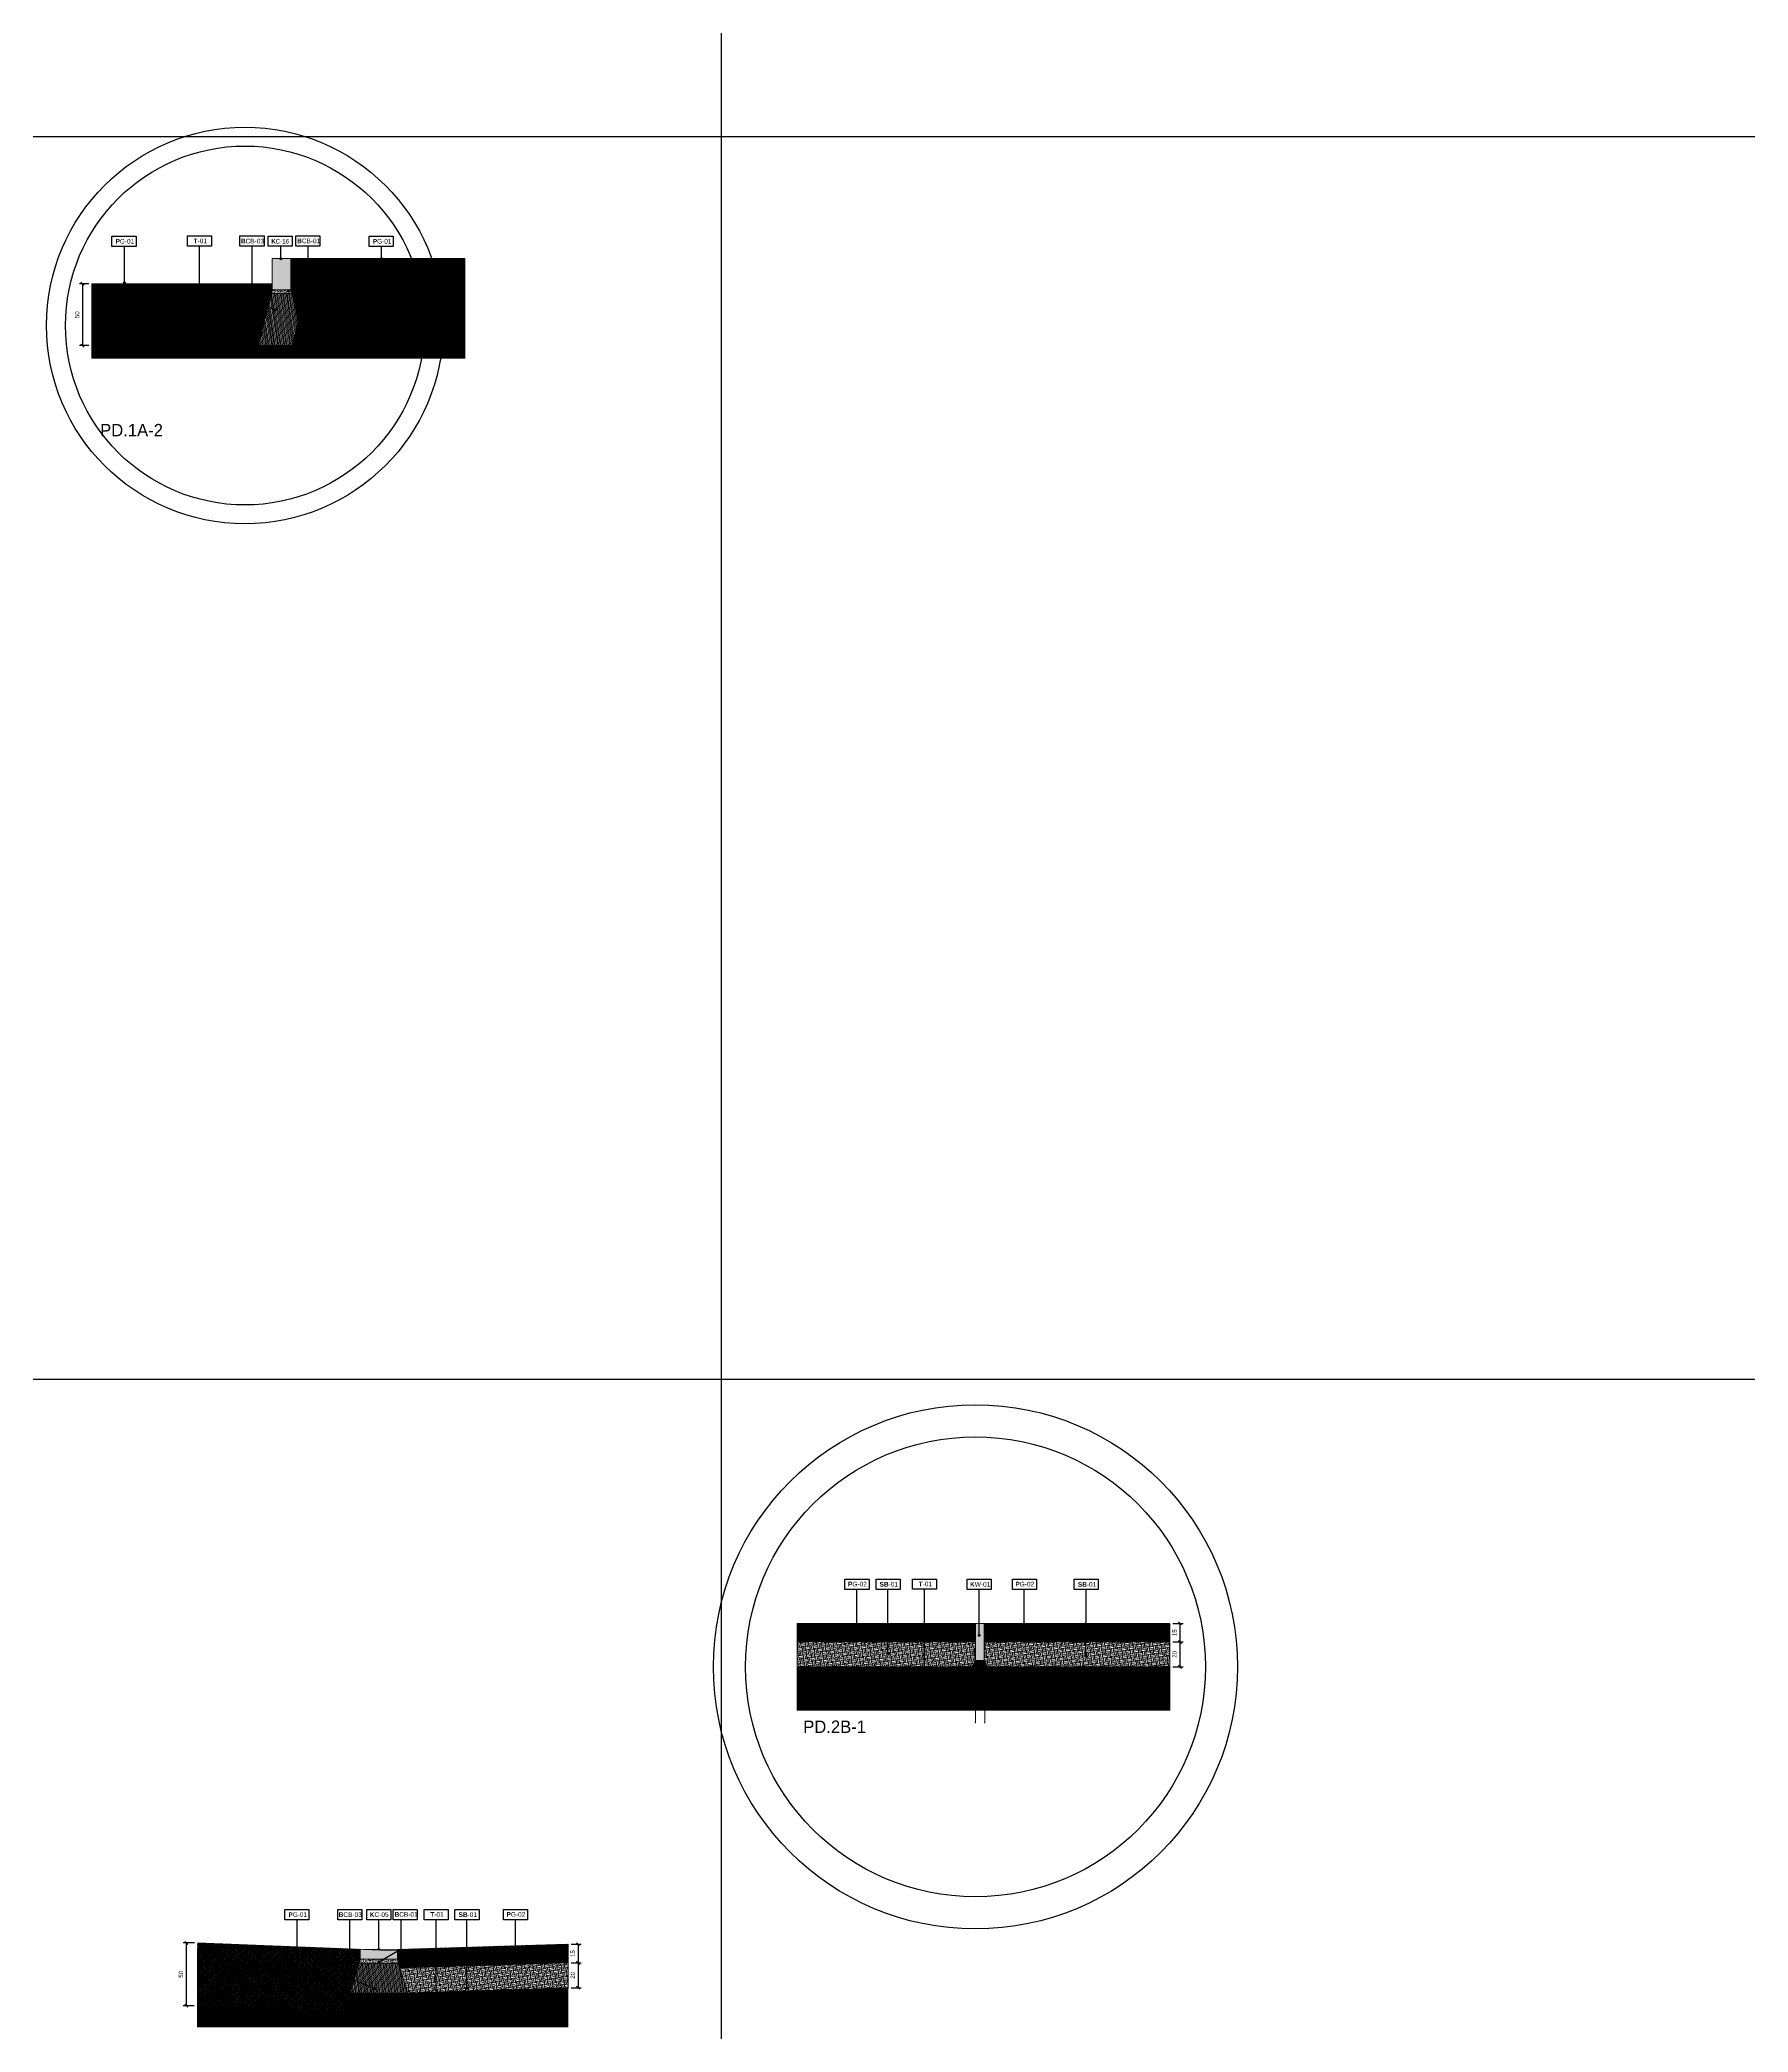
# Model space of a CAD drawing. Header units: metres. Extents: x -325 to 301, y -147 to 149.
# Drawn here: x 26.75 to 40.5, y 108.2 to 124.23 of the extents above; entities that cross this region are included whole.
import ezdxf

# ---------------------------------------------------------------- set-up
doc = ezdxf.new("R2010")
doc.units = ezdxf.units.M
doc.linetypes.add('DASH_1', pattern=[0.4, 0.1, -0.3])
doc.layers.get('Defpoints').update_dxf_attribs({"lineweight": 13})
for name, color, linetype, plot in [('-aux', 50, 'Continuous', False), ('-AUX-QAD', 5, 'Continuous', False), ('02-L-AUX', 2, 'Continuous', False)]:
    doc.layers.add(name, color=color, linetype=linetype, plot=plot)
doc.layers.add('0-TX-1_25', color=7, linetype='Continuous', true_color=0x3f4f7f)
doc.layers.add('3-TR-paviment fort', color=7, linetype='Continuous', true_color=0xd1d1d1)
for name, color, linetype, lineweight, true_color in [('03-TR-Paviment_01_Compacted Ground', 7, 'Continuous', 5, 0xc5a967), ('03-TR-Paviment_02_Sealed Gravel', 7, 'Continuous', 5, 0xd4be8c), ('3-TR tot_u', 7, 'Continuous', 5, 0x787878)]:
    doc.layers.add(name, color=color, linetype=linetype, lineweight=lineweight, true_color=true_color)
for name, color, linetype, lineweight in [('1-CM', 7, 'Continuous', 0), ('2-L-secció', 1, 'Continuous', 0), ('3-TR Formigó', 252, 'Continuous', 0), ('3-TR Seleccionat', 44, 'Continuous', 0), ('3-TR Tot-u', 37, 'Continuous', 0)]:
    doc.layers.add(name, color=color, linetype=linetype, lineweight=lineweight)
for name, color, linetype in [('A-KEYPLAN_HATCH', 7, 'Continuous'), ('A_TEXT_2', 7, 'Continuous'), ('EIT_3 TR terra vegetal', 45, 'Continuous')]:
    doc.layers.add(name, color=color, linetype=linetype)
doc.styles.add('Arial_4', font='arial.ttf', dxfattribs={"height": 1.8})
doc.styles.get("Standard").update_dxf_attribs({"font": 'arial.ttf'})
doc.styles.add('x-llegenda materials$0$ENGRAVERS', font='TT0586M.TTF')
doc.dimstyles.new('ISO-25', dxfattribs={"dimtxt": 0.1, "dimasz": 0.1, "dimexe": 0.1, "dimexo": 0.1, "dimgap": 0.1, "dimtad": 1, "dimdec": 0, "dimlfac": 100, "dimzin": 9, "dimtxsty": 'Standard', "dimblk": 'OBLIQUE', "dimcen": 0.1, "dimadec": 0, "dimazin": 0, "dimtfac": 1, "dimtdec": 0, "dimtmove": 0, "dimatfit": 3, "dimldrblk": 'OBLIQUE', "dimfxl": 1, "dimarcsym": 0})
pattern_1 = [(279.17524, (21.619382, 116.72048), (0.03640645, -0.02628108), [0.03175, -0.03175]), (279.17524, (21.631136, 116.72238), (0.03640645, -0.02628108), [0.03175, -0.03175]), (279.17524, (21.64289, 116.724277), (0.03640645, -0.02628108), [0.03175, -0.03175]), (9.17524, (21.64744, 116.720992), (0.02628108, 0.03640645), [0.03175, -0.03175]), (9.17524, (21.64934, 116.709238), (0.02628108, 0.03640645), [0.03175, -0.03175]), (9.17524, (21.651238, 116.697484), (0.02628108, 0.03640645), [0.03175, -0.03175])]
pattern_2 = [(234.175244, (21.619382, 116.72048), (0.006486488, -0.0046824645), []), (324.175244, (21.619382, 116.72048), (0.0046824645, 0.006486488), [])]
pattern_3 = [(90, (4.517979, 53.009099), (-0.00635, 0), [])]

# ---------------------------------------------------------------- blocks, each defined once
blk = doc.blocks.new('hatch keyplan 2')
at = {"layer": 'A-KEYPLAN_HATCH'}
blk.add_lwpolyline([(0, 0.0055), (0.0129, 0.0055), (0.0129, 0), (0, 0)], close=True, dxfattribs=at)
blk = doc.blocks.new('hatch keyplan')
at = {"layer": 'A-KEYPLAN_HATCH'}
blk.add_blockref('hatch keyplan 2', (1.4306, 0.8521), dxfattribs=at)
blk = doc.blocks.new('K01C')
at = {"layer": 'A-KEYPLAN_HATCH'}
blk.add_blockref('hatch keyplan', (-1.4306, -0.8521), dxfattribs=at)
at = {"layer": 'A_TEXT_2', "insert": (-0.0008, 0.004), "char_height": 0.0025, "attachment_point": 1}
blk.add_mtext_dynamic_manual_height_columns('\\pi0.0023;{\\fArial|b1|i0|c0|p34;K}W-01', width=0.014562, gutter_width=0.015, heights=[0], dxfattribs=at)
blk = doc.blocks.new('SB-01')
at = {"layer": 'A-KEYPLAN_HATCH'}
blk.add_blockref('hatch keyplan', (-1.4306, -0.8521), dxfattribs=at)
at = {"layer": 'A_TEXT_2', "insert": (-0.0008, 0.004), "char_height": 0.0025, "attachment_point": 1}
blk.add_mtext_dynamic_manual_height_columns('\\pi0.00271;{\\fArial|b1|i0|c0|p34;SB}-01', width=0.014562, gutter_width=0.015, heights=[0], dxfattribs=at)
blk = doc.blocks.new('PG02')
at = {"layer": 'A-KEYPLAN_HATCH'}
blk.add_blockref('hatch keyplan', (-1.4296, -0.8521), dxfattribs=at)
at = {"layer": 'A_TEXT_2', "insert": (0.0002, 0.0041), "char_height": 0.0025, "attachment_point": 1}
blk.add_mtext_dynamic_manual_height_columns('\\pi0.00245,t0.01245;{\\fArial|b1|i0|c0|p34;P}G-02', width=0.014562, gutter_width=0.015, heights=[0], dxfattribs=at)
blk = doc.blocks.new('T-01')
at = {"layer": 'A-KEYPLAN_HATCH'}
blk.add_blockref('hatch keyplan', (-1.4306, -0.8521), dxfattribs=at)
at = {"layer": 'A_TEXT_2', "insert": (-0.0008, 0.0041), "char_height": 0.0025, "attachment_point": 1}
blk.add_mtext_dynamic_manual_height_columns('\\pi0.00405;{\\fArial|b1|i0|c0|p34;T}-01', width=0.014562, gutter_width=0.015, heights=[0], dxfattribs=at)
blk = doc.blocks.new('POINT')
at = {"layer": '0-TX-1_25'}
h = blk.add_hatch(dxfattribs=at)
h.set_pattern_fill('ANGLE', color=256)
h.set_pattern_definition([(0, (-83.747, -12.726), (0, 6.985), [5.08, -1.905]), (90, (-83.747, -12.726), (-6.985, 4e-16), [5.08, -1.905])])
edge = h.paths.add_edge_path()
edge.add_arc((0, 0), 0.0075, 0, 360)
h = blk.add_hatch(color=256, dxfattribs=at)
h.dxf.hatch_style = 1
edge = h.paths.add_edge_path()
edge.add_arc((0, 0), 0.0075, 0, 360)
blk.add_circle((0, 0), 0.0075, dxfattribs=at)
blk = doc.blocks.new('_Oblique')
at = {"color": 0, "lineweight": -2}
blk.add_line((-0.5, -0.5), (0.5, 0.5), dxfattribs=at)
blk = doc.blocks.new('*D1705')
at = {"layer": '0-TX-1_25', "color": 0, "lineweight": -2, "transparency": 16777216}
for p, q in [((27.143, 122.272), (27.068, 122.272)), ((27.093, 122.272), (27.093, 121.774)), ((27.143, 121.774), (27.068, 121.774))]:
    blk.add_line(p, q, dxfattribs=at)
at = {"layer": 'Defpoints', "color": 0, "transparency": 16777216}
for p in [(27.168, 122.272), (27.093, 121.774), (27.168, 121.774)]:
    blk.add_point(p, dxfattribs=at)
at = {"layer": '0-TX-1_25', "color": 0, "lineweight": -2, "transparency": 16777216, "xscale": 0.025, "yscale": 0.025, "zscale": 0.025}
for p, rotation in [((27.093, 122.272), 90), ((27.093, 121.774), 270)]:
    blk.add_blockref('_Oblique', p, dxfattribs=dict(at, rotation=rotation))
at = {"layer": '0-TX-1_25', "color": 0, "transparency": 16777216, "insert": (27.05, 122.023), "char_height": 0.035, "attachment_point": 5, "rotation": 90}
blk.add_mtext('50', dxfattribs=at)
blk = doc.blocks.new('PG01')
at = {"layer": 'A-KEYPLAN_HATCH'}
blk.add_blockref('hatch keyplan', (-1.4296, -0.8521), dxfattribs=at)
at = {"layer": 'A-KEYPLAN_HATCH', "insert": (0.0002, 0.004), "char_height": 0.002459, "attachment_point": 1, "line_spacing_factor": 0.938532, "style": 'Arial_4'}
blk.add_mtext_dynamic_manual_height_columns('\\pi0.00276;{\\fArial|b1|i0|c0|p34;P}G-01', width=0.014562, gutter_width=0.015, heights=[0], dxfattribs=at)
blk = doc.blocks.new('kc_16')
at = {"layer": '3-TR-paviment fort'}
blk.add_hatch(color=256, dxfattribs=at).paths.add_polyline_path([(0, 0.25), (0.15, 0.25), (0.15, 0), (0, 0)])
at = {"layer": '1-CM'}
blk.add_lwpolyline([(0, 0.25), (0, 0), (0.15, 0), (0.15, 0.25)], close=True, dxfattribs=at)
blk = doc.blocks.new('KC16')
at = {"layer": 'A-KEYPLAN_HATCH'}
blk.add_lwpolyline([(0, 0.0039), (0.00917, 0.0039), (0.00917, 0), (0, 0)], close=True, dxfattribs=at)
at = {"layer": 'A_TEXT_2', "insert": (-0.00054, 0.00272), "char_height": 0.0016922, "attachment_point": 1}
blk.add_mtext_dynamic_manual_height_columns('\\pi0.00166;{\\fArial|b1|i0|c0|p34;K}C-16', width=0.0098565, gutter_width=0.01015, heights=[0], dxfattribs=at)
blk = doc.blocks.new('B-CB03')
at = {"layer": 'A-KEYPLAN_HATCH'}
blk.add_blockref('hatch keyplan', (-1.4306, -0.8521), dxfattribs=at)
at = {"layer": 'A_TEXT_2', "insert": (-0.0008, 0.004), "char_height": 0.0025, "attachment_point": 1}
blk.add_mtext_dynamic_manual_height_columns('\\pi0.00128;{\\fArial|b1|i0|c0|p34;B}CB-03', width=0.014562, gutter_width=0.015, heights=[0], dxfattribs=at)
blk = doc.blocks.new('B-CB01')
at = {"layer": 'A-KEYPLAN_HATCH'}
blk.add_blockref('hatch keyplan', (-1.4306, -0.8521), dxfattribs=at)
at = {"layer": 'A_TEXT_2', "insert": (-0.0008, 0.0041), "char_height": 0.0025, "attachment_point": 1}
blk.add_mtext_dynamic_manual_height_columns('\\pi0.00152;{\\fArial|b1|i0|c0|p34;B}CB-01', width=0.014562, gutter_width=0.015, heights=[0], dxfattribs=at)
blk = doc.blocks.new('*D2185')
at = {"layer": '0-TX-1_25', "color": 0, "lineweight": -2, "transparency": 16777216}
for p, q in [((35.867, 111.493), (35.948, 111.493)), ((35.923, 111.493), (35.923, 111.343)), ((35.867, 111.343), (35.948, 111.343))]:
    blk.add_line(p, q, dxfattribs=at)
at = {"layer": 'Defpoints', "color": 0, "transparency": 16777216}
for p in [(35.842, 111.493), (35.842, 111.343), (35.923, 111.343)]:
    blk.add_point(p, dxfattribs=at)
at = {"layer": '0-TX-1_25', "color": 0, "lineweight": -2, "transparency": 16777216, "xscale": 0.025, "yscale": 0.025, "zscale": 0.025}
for p, rotation in [((35.923, 111.493), 90), ((35.923, 111.343), 270)]:
    blk.add_blockref('_Oblique', p, dxfattribs=dict(at, rotation=rotation))
at = {"layer": '0-TX-1_25', "color": 0, "transparency": 16777216, "insert": (35.88, 111.418), "char_height": 0.035, "attachment_point": 5, "rotation": 90}
blk.add_mtext('15', dxfattribs=at)
blk = doc.blocks.new('*D2186')
at = {"layer": '0-TX-1_25', "color": 0, "lineweight": -2, "transparency": 16777216}
for p, q in [((35.867, 111.343), (35.948, 111.343)), ((35.923, 111.343), (35.923, 111.143)), ((35.866, 111.143), (35.948, 111.143))]:
    blk.add_line(p, q, dxfattribs=at)
at = {"layer": 'Defpoints', "color": 0, "transparency": 16777216}
for p in [(35.842, 111.343), (35.841, 111.143), (35.923, 111.143)]:
    blk.add_point(p, dxfattribs=at)
at = {"layer": '0-TX-1_25', "color": 0, "lineweight": -2, "transparency": 16777216, "xscale": 0.025, "yscale": 0.025, "zscale": 0.025}
for p, rotation in [((35.923, 111.343), 90), ((35.923, 111.143), 270)]:
    blk.add_blockref('_Oblique', p, dxfattribs=dict(at, rotation=rotation))
at = {"layer": '0-TX-1_25', "color": 0, "transparency": 16777216, "insert": (35.88, 111.243), "char_height": 0.035, "attachment_point": 5, "rotation": 90}
blk.add_mtext('20', dxfattribs=at)
blk = doc.blocks.new('*D2702')
at = {"layer": '0-TX-1_25', "color": 0, "lineweight": -2, "transparency": 16777216}
for p, q in [((31.025, 108.911), (31.105, 108.911)), ((31.08, 108.911), (31.08, 108.761)), ((31.025, 108.761), (31.105, 108.761))]:
    blk.add_line(p, q, dxfattribs=at)
at = {"layer": 'Defpoints', "color": 0, "transparency": 16777216}
for p in [(31, 108.911), (31, 108.761), (31.08, 108.761)]:
    blk.add_point(p, dxfattribs=at)
at = {"layer": '0-TX-1_25', "color": 0, "lineweight": -2, "transparency": 16777216, "xscale": 0.025, "yscale": 0.025, "zscale": 0.025}
for p, rotation in [((31.08, 108.911), 90), ((31.08, 108.761), 270)]:
    blk.add_blockref('_Oblique', p, dxfattribs=dict(at, rotation=rotation))
at = {"layer": '0-TX-1_25', "color": 0, "transparency": 16777216, "insert": (31.037, 108.836), "char_height": 0.035, "attachment_point": 5, "rotation": 90}
blk.add_mtext('15', dxfattribs=at)
blk = doc.blocks.new('*D2703')
at = {"layer": '0-TX-1_25', "color": 0, "lineweight": -2, "transparency": 16777216}
for p, q in [((31.025, 108.761), (31.106, 108.761)), ((31.081, 108.761), (31.081, 108.561)), ((31.024, 108.561), (31.106, 108.561))]:
    blk.add_line(p, q, dxfattribs=at)
at = {"layer": 'Defpoints', "color": 0, "transparency": 16777216}
for p in [(31, 108.761), (30.999, 108.561), (31.081, 108.561)]:
    blk.add_point(p, dxfattribs=at)
at = {"layer": '0-TX-1_25', "color": 0, "lineweight": -2, "transparency": 16777216, "xscale": 0.025, "yscale": 0.025, "zscale": 0.025}
for p, rotation in [((31.081, 108.761), 90), ((31.081, 108.561), 270)]:
    blk.add_blockref('_Oblique', p, dxfattribs=dict(at, rotation=rotation))
at = {"layer": '0-TX-1_25', "color": 0, "transparency": 16777216, "insert": (31.038, 108.661), "char_height": 0.035, "attachment_point": 5, "rotation": 90}
blk.add_mtext('20', dxfattribs=at)
blk = doc.blocks.new('*D2704')
at = {"layer": '0-TX-1_25', "color": 0, "lineweight": -2, "transparency": 16777216}
for p, q in [((27.993, 108.921), (27.903, 108.921)), ((27.928, 108.921), (27.928, 108.416)), ((27.992, 108.416), (27.903, 108.416))]:
    blk.add_line(p, q, dxfattribs=at)
at = {"layer": 'Defpoints', "color": 0, "transparency": 16777216}
for p in [(28.018, 108.921), (27.928, 108.416), (28.017, 108.416)]:
    blk.add_point(p, dxfattribs=at)
at = {"layer": '0-TX-1_25', "color": 0, "lineweight": -2, "transparency": 16777216, "xscale": 0.025, "yscale": 0.025, "zscale": 0.025}
for p, rotation in [((27.928, 108.921), 90), ((27.928, 108.416), 270)]:
    blk.add_blockref('_Oblique', p, dxfattribs=dict(at, rotation=rotation))
at = {"layer": '0-TX-1_25', "color": 0, "transparency": 16777216, "insert": (27.885, 108.669), "char_height": 0.035, "attachment_point": 5, "rotation": 90}
blk.add_mtext('50', dxfattribs=at)
blk = doc.blocks.new('K04')
at = {"layer": 'A-KEYPLAN_HATCH'}
blk.add_blockref('hatch keyplan', (-1.4296, -0.8521), dxfattribs=at)
at = {"layer": 'A_TEXT_2', "insert": (0.0002, 0.004), "char_height": 0.0025, "attachment_point": 1}
blk.add_mtext_dynamic_manual_height_columns('\\pi0.00244;{\\fArial|b1|i0|c0|p34;K}C-05', width=0.014562, gutter_width=0.015, heights=[0], dxfattribs=at)

msp = doc.modelspace()

# ---------------------------------------------------------------- hatches: boundary and pattern name
at = {"layer": '03-TR-Paviment_01_Compacted Ground'}
h = msp.add_hatch(dxfattribs=at)
h.set_pattern_fill('ANSI31', color=256, scale=0.002, angle=45, style=0)
h.set_pattern_definition([(90, (6.179533, 53.209099), (-0.00635, 0), [])])
h.paths.add_polyline_path([(28.768, 122.474), (28.768, 122.224), (28.83, 121.974), (30.168, 121.974), (30.168, 122.473)])
h = msp.add_hatch(dxfattribs=at)
h.set_pattern_fill('ANSI31', color=256, scale=0.002, angle=45, style=0)
h.set_pattern_definition(pattern_3)
h.paths.add_polyline_path([(27.168, 122.272), (27.168, 121.774), (28.035, 121.774), (28.035, 122.273)])
h = msp.add_hatch(dxfattribs=at)
h.set_pattern_fill('ANSI31', color=256, scale=0.002, angle=45, style=0)
h.set_pattern_definition(pattern_3)
h.paths.add_polyline_path([(28.498, 122.045), (28.498, 122.274), (28.035, 122.273), (28.035, 121.774), (28.508, 121.774), (28.557, 121.974)])
h = msp.add_hatch(dxfattribs=at)
h.set_pattern_fill('ANSI31', color=256, scale=0.002, angle=45, style=0)
h.set_pattern_definition(pattern_3)
h.paths.add_polyline_path([(28.618, 122.274), (28.498, 122.274), (28.498, 122.045), (28.557, 121.974), (28.618, 122.224)])
at = {"layer": '03-TR-Paviment_02_Sealed Gravel'}
h = msp.add_hatch(dxfattribs=at)
h.set_pattern_fill('_USER', color=256, scale=0.008, angle=234.1752, style=0, double=1, pattern_type=0)
h.set_pattern_definition(pattern_2)
h.paths.add_polyline_path([(34.273, 111.343), (34.273, 111.493), (32.842, 111.493), (32.842, 111.343)])
h = msp.add_hatch(dxfattribs=at)
h.set_pattern_fill('_USER', color=256, scale=0.008, angle=234.1752, style=0, double=1, pattern_type=0)
h.set_pattern_definition(pattern_2)
h.paths.add_polyline_path([(35.842, 111.345), (35.842, 111.493), (34.353, 111.493), (34.353, 111.345)])
h = msp.add_hatch(dxfattribs=at)
h.set_pattern_fill('_USER', color=256, scale=0.008, angle=236.1752, style=0, double=1, pattern_type=0)
h.set_pattern_definition([(236.17524389634, (258918.225992, 4606233.778581), (0.006645952239977, -0.004453236892861), []), (326.17524389634, (258918.225992, 4606233.778581), (0.004453236892861, 0.006645952239977), [])])
h.paths.add_polyline_path([(31, 108.762), (31, 108.911), (29.627, 108.869), (29.629, 108.789), (29.649, 108.72)])
at = {"layer": '3-TR Formigó'}
h = msp.add_hatch(dxfattribs=at)
h.set_pattern_fill('ANSI31', color=256, scale=0.003, angle=234.1752, style=0)
h.set_pattern_definition([(279.17524, (31.689951, 121.853272), (0.00940313, 0.001518806), [])])
h.paths.add_polyline_path([(28.776, 122.194), (28.611, 122.194), (28.508, 121.774), (28.781, 121.774), (28.83, 121.974)])
h = msp.add_hatch(dxfattribs=at)
h.set_pattern_fill('ANSI31', color=256, scale=0.003, angle=234.1752, style=0)
h.set_pattern_definition([(279.17524, (32.410748, 108.469728), (0.00940313, 0.001518806), [])])
h.paths.add_polyline_path([(29.633, 108.758), (29.319, 108.758), (29.246, 108.519), (29.707, 108.518)])
at = {"layer": '3-TR Seleccionat'}
h = msp.add_hatch(dxfattribs=at)
h.set_pattern_fill('ANSI31', color=256, scale=0.002, angle=45, style=0)
h.set_pattern_definition([(90, (-441044.5629456, -650714.7434025), (-0.00635, 1e-18), [])])
h.paths.add_polyline_path([(27.168, 121.674), (30.168, 121.674), (30.168, 121.974), (28.83, 121.974), (28.781, 121.774), (27.168, 121.774)])
h = msp.add_hatch(dxfattribs=at)
h.set_pattern_fill('ANSI31', color=256, scale=0.002, angle=225, style=0)
h.set_pattern_definition([(270, (441110.588057, -650725.548327), (-0.00635, -2e-18), [])])
h.paths.add_polyline_path([(35.842, 111.143), (34.375, 111.143), (34.348, 111.193), (34.278, 111.193), (34.252, 111.143), (32.842, 111.143), (32.842, 110.793), (35.842, 110.793)])
h = msp.add_hatch(dxfattribs=at)
h.set_pattern_fill('ANSI31', color=256, scale=0.002, angle=225, style=0)
h.set_pattern_definition([(270, (3.710968, -1.45), (0.00635, -9e-19), [])])
h.paths.add_polyline_path([(28.014, 108.243), (30.998, 108.243), (30.999, 108.562), (29.707, 108.518), (29.246, 108.519), (29.203, 108.371), (28.017, 108.416)])
at = {"layer": '3-TR Tot-u'}
h = msp.add_hatch(dxfattribs=at)
h.set_pattern_fill('EARTH', color=256, scale=0.005, angle=-80.8248, style=0)
h.set_pattern_definition(pattern_1)
h.paths.add_polyline_path([(34.252, 111.143), (34.273, 111.184), (34.273, 111.318), (34.273, 111.343), (32.842, 111.343), (32.842, 111.143)])
h = msp.add_hatch(dxfattribs=at)
h.set_pattern_fill('EARTH', color=256, scale=0.005, angle=-80.8248, style=0)
h.set_pattern_definition(pattern_1)
h.paths.add_polyline_path([(34.348, 111.193), (34.375, 111.143), (35.842, 111.143), (35.842, 111.345), (34.353, 111.345)])
h = msp.add_hatch(dxfattribs=at)
h.set_pattern_fill('EARTH', color=256, scale=0.005, angle=-78.8248, style=0)
h.set_pattern_definition([(281.175244, (9.118483, -0.782518), (0.037301471, -0.024994505), [0.03175, -0.03175]), (281.175244, (9.130163, -0.78021), (0.037301471, -0.024994505), [0.03175, -0.03175]), (281.175244, (9.141844, -0.777903), (0.037301471, -0.024994505), [0.03175, -0.03175]), (11.175244, (9.146506, -0.781028), (0.024994505, 0.037301471), [0.03175, -0.03175]), (11.175244, (9.148814, -0.792708), (0.024994505, 0.037301471), [0.03175, -0.03175]), (11.175244, (9.15112, -0.80439), (0.024994505, 0.037301471), [0.03175, -0.03175])])
h.paths.add_polyline_path([(29.706, 108.521), (30.999, 108.561), (31, 108.762), (29.649, 108.72)])
at = {"layer": '3-TR tot_u'}
h = msp.add_hatch(dxfattribs=at)
h.set_pattern_fill('AR-CONC', color=256, scale=9e-05, angle=90.2664)
h.set_pattern_definition([(140.266414, (-54.832862, 99.346692), (0.0013582613, 0.0164031132), [0.0017145, -0.0188595]), (85.266414, (-54.832862, 99.346692), (-0.0171801815, -0.0032518273), [0.0013716, -0.0150876526]), (190.71786, (-54.832749, 99.348059), (-0.0158219194, 0.0131512858), [0.0014571008, -0.016028122]), (136.450614, (-54.837434, 99.34667), (0.003670327, 0.024414444), [0.00257175, -0.02828925]), (186.901972, (-54.837128, 99.348705), (-0.0223674596, 0.021262598), [0.002185652, -0.024042205]), (81.450565, (-54.837434, 99.34667), (-0.0223674596, 0.021262598), [0.002057397, -0.022631376]), (111.266414, (-54.836301, 99.348962), (0.0091403206, 0.0136879438), [0.0017145, -0.0188595]), (56.266414, (-54.836301, 99.348962), (-0.0166026007, 0.0054850432), [0.0013716, -0.0150876]), (161.71786, (-54.83554, 99.350103), (-0.0074622802, 0.019172987), [0.0014571008, -0.0160280944]), (127.766414, (-54.832862, 99.346692), (-0.00761116375, 0.0002425866), [0, -0.01490472, 0, -0.0153162, 0, -0.01514475]), (97.766414, (-54.832862, 99.346692), (-0.009044117, 0.0059717809), [0, -0.00873252, 0, -0.01456182, 0, -0.00577215]), (57.766414, (-54.832838, 99.341594), (0.0004588393, 0.012205419), [0, -0.005715, 0, -0.0178308, 0, -0.0236601]), (47.766414, (-54.832827, 99.339308), (-0.0023503487, 0.0133208417), [0, -0.0074295, 0, -0.01184148, 0, -0.0168021])])
h.paths.add_polyline_path([(28.776, 122.194), (28.768, 122.224), (28.618, 122.224), (28.611, 122.194)])
h = msp.add_hatch(dxfattribs=at)
h.set_pattern_fill('AR-CONC', color=256, scale=9e-05, angle=90.2664)
h.set_pattern_definition([(140.266414, (-54.112065, 85.963148), (0.0013582613, 0.0164031132), [0.0017145, -0.0188595]), (85.266414, (-54.112065, 85.963148), (-0.0171801815, -0.0032518273), [0.0013716, -0.0150876526]), (190.71786, (-54.111952, 85.964515), (-0.0158219194, 0.0131512858), [0.0014571008, -0.016028122]), (136.450614, (-54.116637, 85.963127), (0.003670327, 0.024414444), [0.00257175, -0.02828925]), (186.901972, (-54.116331, 85.96516), (-0.0223674596, 0.021262598), [0.002185652, -0.024042205]), (81.450565, (-54.116637, 85.963127), (-0.0223674596, 0.021262598), [0.002057397, -0.022631376]), (111.266414, (-54.115505, 85.965418), (0.0091403206, 0.0136879438), [0.0017145, -0.0188595]), (56.266414, (-54.115505, 85.965418), (-0.0166026007, 0.0054850432), [0.0013716, -0.0150876]), (161.71786, (-54.114743, 85.966559), (-0.0074622802, 0.019172987), [0.0014571008, -0.0160280944]), (127.766414, (-54.1120654, 85.963148), (-0.00761116375, 0.0002425866), [0, -0.01490472, 0, -0.0153162, 0, -0.01514475]), (97.766414, (-54.112065, 85.963148), (-0.009044117, 0.0059717809), [0, -0.00873252, 0, -0.01456182, 0, -0.00577215]), (57.766414, (-54.1120417, 85.95805), (0.0004588393, 0.012205419), [0, -0.005715, 0, -0.0178308, 0, -0.0236601]), (47.766414, (-54.112031, 85.955764), (-0.0023503487, 0.0133208417), [0, -0.0074295, 0, -0.01184148, 0, -0.0168021])])
h.paths.add_polyline_path([(29.633, 108.758), (29.627, 108.79), (29.327, 108.79), (29.319, 108.758)])
at = {"layer": '3-TR-paviment fort'}
for points in [[(34.348, 111.493), (34.278, 111.493), (34.278, 111.193), (34.348, 111.193)], [(29.327, 108.87), (29.627, 108.869), (29.627, 108.789), (29.327, 108.79)]]:
    msp.add_hatch(color=256, dxfattribs=at).paths.add_polyline_path(points)
at = {"layer": 'EIT_3 TR terra vegetal'}
h = msp.add_hatch(dxfattribs=at)
h.set_pattern_fill('_USER', color=256, scale=0.01, angle=107.3633, style=0, double=1, pattern_type=0)
h.set_pattern_definition([(42.920808, (93.845337, 107.59556), (-0.0068098686, 0.0073229563), []), (132.920808, (93.845337, 107.59556), (-0.0073229563, -0.0068098686), [])])
h.paths.add_polyline_path([(29.203, 108.371), (29.246, 108.518), (29.324, 108.79), (29.327, 108.87), (28.018, 108.921), (28.017, 108.416)])

# ---------------------------------------------------------------- linework, layer by layer
at = {"layer": '-aux'}
for points in [[(32.234, 3.457), (32.234, 133.457)], [(12.234, 123.457), (142.234, 123.457)], [(12.234, 113.457), (142.234, 113.457)]]:
    msp.add_lwpolyline(points, dxfattribs=at)
at = {"layer": '-AUX-QAD'}
for centre, radius in [((28.4, 121.936), 1.596), ((28.4, 121.936), 1.444), ((34.278, 111.143), 2.109), ((34.278, 111.143), 1.85)]:
    msp.add_circle(centre, radius, dxfattribs=at)
at = {"layer": '0-TX-1_25'}
for points in [[(27.43, 122.28), (27.43, 122.572)], [(28.035, 121.714), (28.035, 122.574)], [(28.456, 122.574), (28.456, 122.146), (28.64, 122.063)], [(28.688, 122.474), (28.688, 122.574)], [(28.906, 122.574), (28.906, 122.282), (28.751, 122.212)], [(29.5, 122.474), (29.5, 122.572)], [(33.324, 111.4), (33.324, 111.766)], [(33.574, 111.247), (33.574, 111.766)], [(33.869, 111.062), (33.869, 111.766)], [(34.309, 111.396), (34.309, 111.766)], [(34.671, 111.44), (34.671, 111.766)], [(35.166, 111.236), (35.169, 111.766)], [(28.818, 109.108), (28.817, 108.872)], [(29.445, 108.552), (29.243, 108.634), (29.243, 109.108)], [(29.477, 108.87), (29.476, 109.108)], [(29.478, 108.769), (29.658, 108.874), (29.658, 109.108)], [(29.939, 108.319), (29.939, 109.108)], [(30.186, 108.557), (30.186, 109.108)], [(30.576, 108.768), (30.576, 109.108)]]:
    msp.add_lwpolyline(points, dxfattribs=at)
at = {"layer": '1-CM'}
for p, q in [((28.508, 121.774), (28.781, 121.774)), ((30.168, 121.674), (27.168, 121.674)), ((32.842, 111.143), (34.252, 111.143)), ((34.375, 111.143), (35.842, 111.143))]:
    msp.add_line(p, q, dxfattribs=at)
for points in [[(28.768, 122.474), (30.168, 122.474)], [(28.618, 122.274), (27.168, 122.272)], [(28.618, 122.224), (28.557, 121.974)], [(28.611, 122.194), (28.776, 122.194)], [(28.776, 122.194), (28.768, 122.224)], [(27.168, 121.774), (28.508, 121.774), (28.557, 121.974)], [(28.83, 121.974), (30.168, 121.974)], [(28.508, 121.774), (28.508, 121.674)], [(34.273, 111.493), (32.842, 111.493)], [(35.842, 111.493), (34.353, 111.493)], [(34.273, 111.343), (32.842, 111.343)], [(34.353, 111.345), (35.842, 111.345)], [(34.278, 111.193), (34.252, 111.143)], [(34.348, 111.193), (34.375, 111.143)], [(29.626, 108.859), (28.018, 108.921)], [(29.327, 108.79), (29.627, 108.789)], [(29.649, 108.72), (31.004, 108.762)], [(31, 108.761), (29.649, 108.72)], [(30.999, 108.561), (29.706, 108.521)], [(29.203, 108.371), (28.017, 108.416)], [(29.246, 108.519), (29.203, 108.371)]]:
    msp.add_lwpolyline(points, dxfattribs=at)
for points in [[(28.776, 122.194), (28.611, 122.194), (28.508, 121.774), (28.781, 121.774), (28.83, 121.974)], [(34.278, 111.193), (34.348, 111.193), (34.348, 111.493), (34.278, 111.493)], [(29.627, 108.789), (29.327, 108.79), (29.327, 108.87), (29.627, 108.869)], [(31, 108.762), (31, 108.911), (29.627, 108.869), (29.629, 108.789), (29.649, 108.72)], [(29.633, 108.758), (29.319, 108.758), (29.246, 108.519), (29.707, 108.518)], [(29.633, 108.758), (29.627, 108.79), (29.327, 108.79), (29.319, 108.758)]]:
    msp.add_lwpolyline(points, close=True, dxfattribs=at)
at = {"layer": '1-CM', "linetype": 'DASH_1', "ltscale": 0.025}
for points in [[(34.278, 111.493), (34.273, 111.493), (34.273, 110.693), (34.278, 110.693), (34.278, 111.493), (34.273, 111.493)], [(34.353, 111.493), (34.348, 111.493), (34.348, 110.693), (34.353, 110.693), (34.353, 111.493), (34.348, 111.493)]]:
    msp.add_lwpolyline(points, dxfattribs=at)
at = {"layer": '2-L-secció'}
for p, q in [((30.168, 122.474), (30.168, 121.674)), ((27.168, 122.272), (27.168, 121.674)), ((32.842, 111.493), (32.842, 110.792)), ((35.842, 111.493), (35.842, 110.793)), ((28.017, 108.875), (28.017, 108.243)), ((31, 108.864), (30.998, 108.243))]:
    msp.add_line(p, q, dxfattribs=at)

# ---------------------------------------------------------------- block references
at = {"color": 244, "true_color": 0x991b1e, "xscale": 14.99999999999007, "yscale": 14.99999999999007, "zscale": 14.99999999999007}
msp.add_blockref('K01C', (34.212, 111.766), dxfattribs=at)
at = {"layer": '0-TX-1_25'}
for name, p, xscale, yscale, zscale in [('T-01', (27.938, 122.574), 15, 15, 15), ('B-CB03', (28.36, 122.574), 14.99999999999999, 14.99999999999999, 14.99999999999999), ('B-CB01', (28.809, 122.574), 15, 15, 15), ('PG02', (33.213, 111.766), 15, 15, 15), ('SB-01', (33.478, 111.766), 15, 15, 15), ('PG02', (34.56, 111.766), 15, 15, 15), ('SB-01', (35.073, 111.765), 15, 15, 15), ('PG01', (28.706, 109.108), 15, 15, 15), ('B-CB03', (29.147, 109.108), 15, 15, 15), ('B-CB01', (29.593, 109.108), 15, 15, 15), ('T-01', (29.843, 109.108), 15, 15, 15), ('SB-01', (30.09, 109.108), 15, 15, 15), ('PG02', (30.465, 109.108), 15, 15, 15)]:
    msp.add_blockref(name, p, dxfattribs=dict(at, xscale=xscale, yscale=yscale, zscale=zscale))
for p in [(28.688, 122.473), (29.5, 122.474), (27.43, 122.28), (28.75, 122.211), (28.64, 122.063), (28.035, 121.714), (34.671, 111.44), (33.324, 111.4), (34.309, 111.396), (33.574, 111.247), (35.166, 111.236), (33.869, 111.062), (28.817, 108.872), (29.476, 108.87), (29.478, 108.769), (30.576, 108.768), (29.445, 108.552), (30.186, 108.557), (29.939, 108.319)]:
    msp.add_blockref('POINT', p, dxfattribs=at)
at = {"layer": '0-TX-1_25', "xscale": 15, "yscale": 15, "zscale": 15, "rotation": 359.9589107450755}
msp.add_blockref('T-01', (33.772, 111.767), dxfattribs=at)
at = {"layer": '02-L-AUX', "xscale": 21.05278751306582, "yscale": 21.05278751306582, "zscale": 21.05278751306582}
msp.add_blockref('KC16', (28.588, 122.574), dxfattribs=at)
at = {"layer": '1-CM'}
msp.add_blockref('kc_16', (28.618, 122.224), dxfattribs=at)
at = {"layer": 'A-KEYPLAN_HATCH'}
for name, p, xscale, yscale, zscale in [('PG01', (27.315, 122.572), 14.99999999999007, 14.99999999999007, 14.99999999999007), ('PG01', (29.385, 122.572), 14.99999999999007, 14.99999999999007, 14.99999999999007), ('K04', (29.365, 109.108), 14.99999999999981, 14.99999999999981, 14.99999999999981)]:
    msp.add_blockref(name, p, dxfattribs=dict(at, xscale=xscale, yscale=yscale, zscale=zscale))

# ---------------------------------------------------------------- texts
at = {"layer": '-aux', "char_height": 0.1, "width": 19.2101, "attachment_point": 1, "style": 'x-llegenda materials$0$ENGRAVERS'}
for s, insert in [('PD.1A-2', (27.235, 121.144)), ('PD.2B-1', (32.892, 110.711))]:
    msp.add_mtext(s, dxfattribs=dict(at, insert=insert))

# ---------------------------------------------------------------- dimensions: what is measured, and where the dimension line sits
at = {"layer": '0-TX-1_25'}
for base, p1, p2, picture, middle in [((27.093, 121.774), (27.168, 122.272), (27.168, 121.774), '*D1705', (27.05, 122.023)), ((35.923, 111.343), (35.842, 111.493), (35.842, 111.343), '*D2185', (35.88, 111.418)), ((35.923, 111.143), (35.842, 111.343), (35.841, 111.143), '*D2186', (35.88, 111.243)), ((27.92784, 108.41615), (28.01775, 108.92108), (28.01676, 108.41615), '*D2704', (27.88497, 108.66861)), ((31.08, 108.761), (31, 108.911), (31, 108.761), '*D2702', (31.037, 108.836)), ((31.081, 108.561), (31, 108.761), (30.999, 108.561), '*D2703', (31.038, 108.661))]:
    dim = msp.add_linear_dim(base=base, p1=p1, p2=p2, angle=90, dimstyle='ISO-25', override={"dimtxt": 0.035, "dimasz": 0.025, "dimexe": 0.025, "dimexo": 0.025, "dimgap": 0.025, "dimblk1": 'Oblique', "dimblk2": 'Oblique', "dimsah": 1, "dimfxl": 0.1, "dimfxlon": 1, "dimarcsym": 1}, dxfattribs=at)
    dim.commit()
    dim.dimension.update_dxf_attribs({"geometry": picture, "text_midpoint": middle})

doc.saveas('drawing.dxf')
